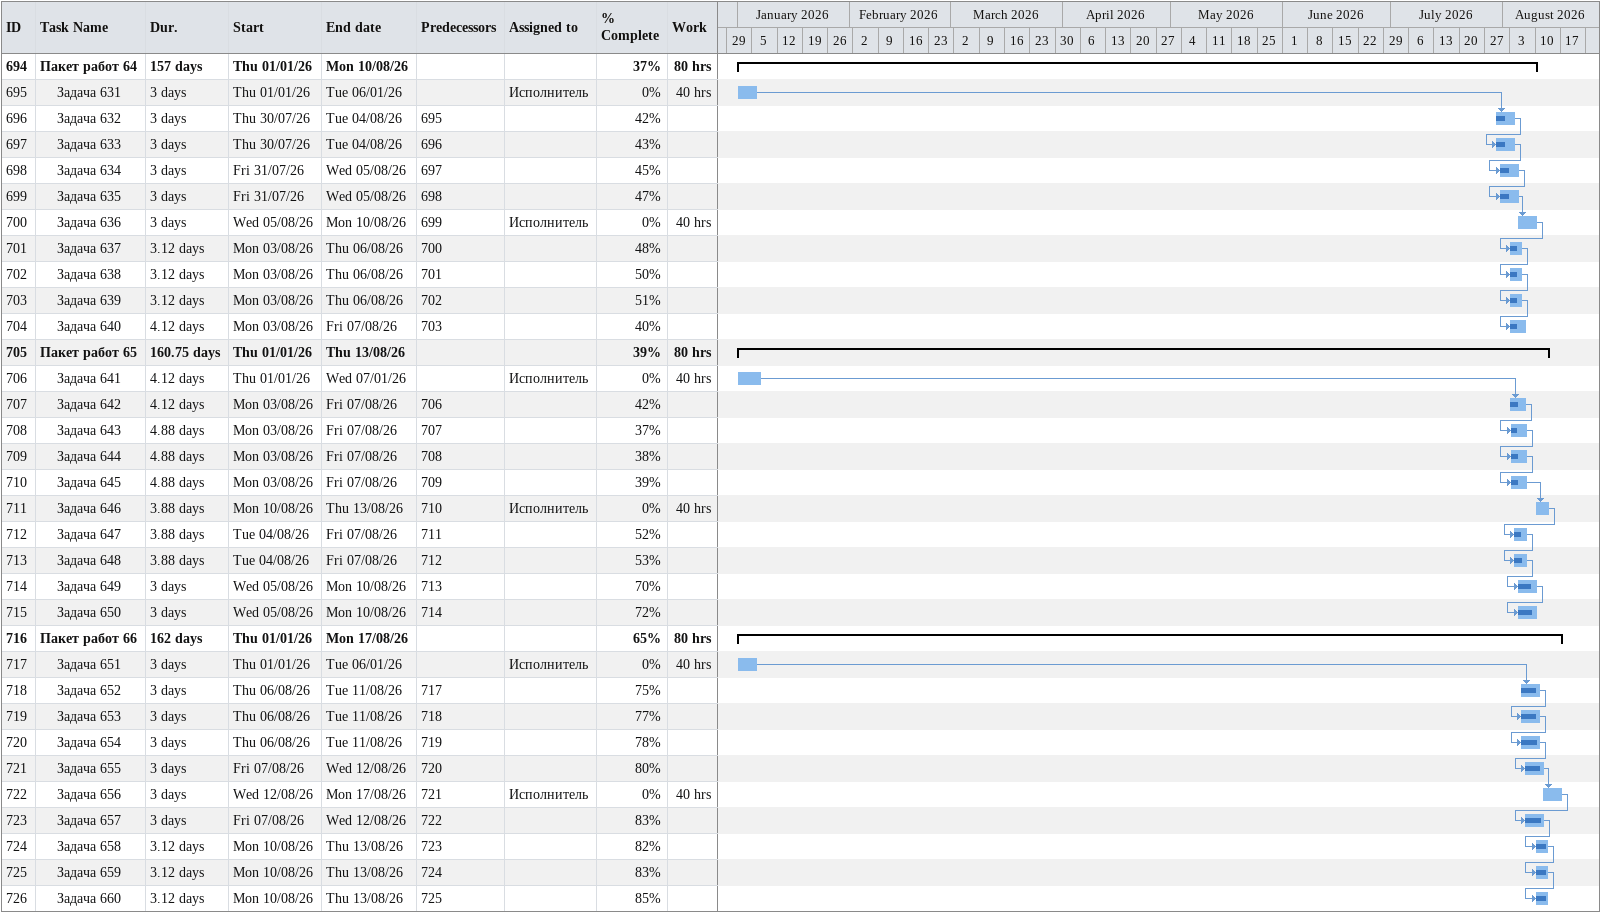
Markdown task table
| ID | Level | Task | Duration | Start | Finish | Predecessors | Resources | % complete | Work (h) |
|---|---|---|---|---|---|---|---|---|---|
| 694 | 1 | **Пакет работ 64** | 157d | 2026-01-01 | 2026-08-10 |  |  | 37 | 80 |
| 695 | 2 | Задача 631 | 3d | 2026-01-01 | 2026-01-06 |  | Исполнитель | 0 | 40 |
| 696 | 2 | Задача 632 | 3d | 2026-07-30 | 2026-08-04 | 695 |  | 42 |  |
| 697 | 2 | Задача 633 | 3d | 2026-07-30 | 2026-08-04 | 696 |  | 43 |  |
| 698 | 2 | Задача 634 | 3d | 2026-07-31 | 2026-08-05 | 697 |  | 45 |  |
| 699 | 2 | Задача 635 | 3d | 2026-07-31 | 2026-08-05 | 698 |  | 47 |  |
| 700 | 2 | Задача 636 | 3d | 2026-08-05 | 2026-08-10 | 699 | Исполнитель | 0 | 40 |
| 701 | 2 | Задача 637 | 3.12d | 2026-08-03 | 2026-08-06 | 700 |  | 48 |  |
| 702 | 2 | Задача 638 | 3.12d | 2026-08-03 | 2026-08-06 | 701 |  | 50 |  |
| 703 | 2 | Задача 639 | 3.12d | 2026-08-03 | 2026-08-06 | 702 |  | 51 |  |
| 704 | 2 | Задача 640 | 4.12d | 2026-08-03 | 2026-08-07 | 703 |  | 40 |  |
| 705 | 1 | **Пакет работ 65** | 160.75d | 2026-01-01 | 2026-08-13 |  |  | 39 | 80 |
| 706 | 2 | Задача 641 | 4.12d | 2026-01-01 | 2026-01-07 |  | Исполнитель | 0 | 40 |
| 707 | 2 | Задача 642 | 4.12d | 2026-08-03 | 2026-08-07 | 706 |  | 42 |  |
| 708 | 2 | Задача 643 | 4.88d | 2026-08-03 | 2026-08-07 | 707 |  | 37 |  |
| 709 | 2 | Задача 644 | 4.88d | 2026-08-03 | 2026-08-07 | 708 |  | 38 |  |
| 710 | 2 | Задача 645 | 4.88d | 2026-08-03 | 2026-08-07 | 709 |  | 39 |  |
| 711 | 2 | Задача 646 | 3.88d | 2026-08-10 | 2026-08-13 | 710 | Исполнитель | 0 | 40 |
| 712 | 2 | Задача 647 | 3.88d | 2026-08-04 | 2026-08-07 | 711 |  | 52 |  |
| 713 | 2 | Задача 648 | 3.88d | 2026-08-04 | 2026-08-07 | 712 |  | 53 |  |
| 714 | 2 | Задача 649 | 3d | 2026-08-05 | 2026-08-10 | 713 |  | 70 |  |
| 715 | 2 | Задача 650 | 3d | 2026-08-05 | 2026-08-10 | 714 |  | 72 |  |
| 716 | 1 | **Пакет работ 66** | 162d | 2026-01-01 | 2026-08-17 |  |  | 65 | 80 |
| 717 | 2 | Задача 651 | 3d | 2026-01-01 | 2026-01-06 |  | Исполнитель | 0 | 40 |
| 718 | 2 | Задача 652 | 3d | 2026-08-06 | 2026-08-11 | 717 |  | 75 |  |
| 719 | 2 | Задача 653 | 3d | 2026-08-06 | 2026-08-11 | 718 |  | 77 |  |
| 720 | 2 | Задача 654 | 3d | 2026-08-06 | 2026-08-11 | 719 |  | 78 |  |
| 721 | 2 | Задача 655 | 3d | 2026-08-07 | 2026-08-12 | 720 |  | 80 |  |
| 722 | 2 | Задача 656 | 3d | 2026-08-12 | 2026-08-17 | 721 | Исполнитель | 0 | 40 |
| 723 | 2 | Задача 657 | 3d | 2026-08-07 | 2026-08-12 | 722 |  | 83 |  |
| 724 | 2 | Задача 658 | 3.12d | 2026-08-10 | 2026-08-13 | 723 |  | 82 |  |
| 725 | 2 | Задача 659 | 3.12d | 2026-08-10 | 2026-08-13 | 724 |  | 83 |  |
| 726 | 2 | Задача 660 | 3.12d | 2026-08-10 | 2026-08-13 | 725 |  | 85 |  |
